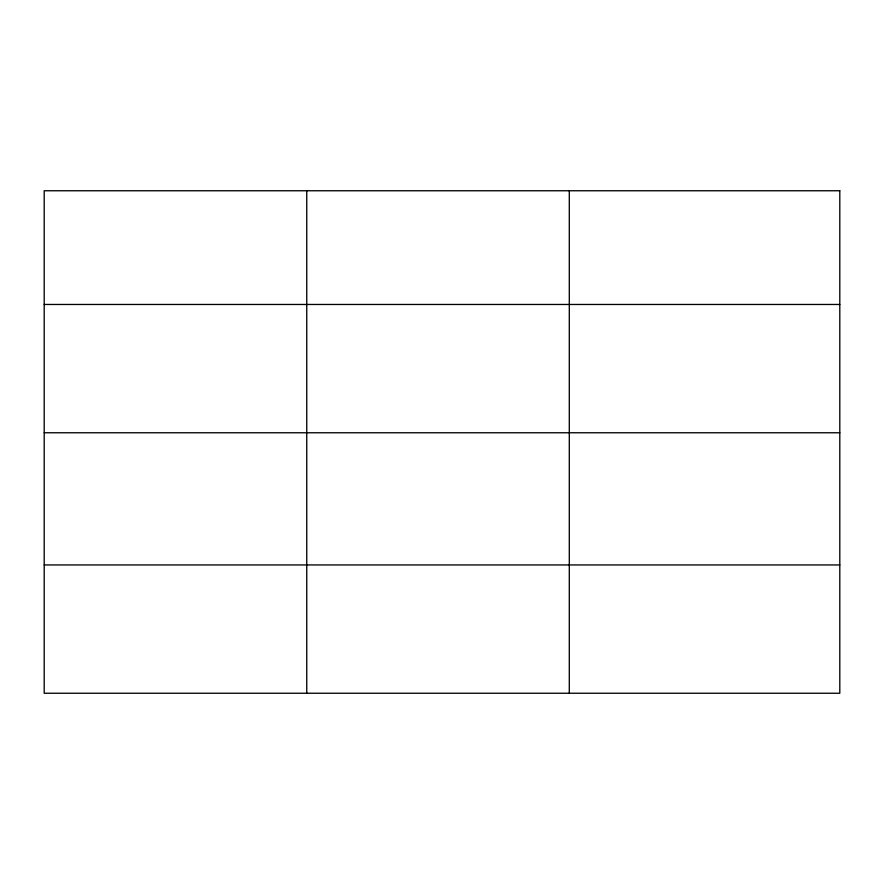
<?xml version="1.0" encoding="UTF-8"?>
<svg xmlns="http://www.w3.org/2000/svg" width="884" height="884" viewBox="0 0 884 884"><rect width="100%" height="100%" fill="white"/><g stroke="black" fill="none" stroke-linecap="round" stroke-linejoin="round"><path stroke-width="1.33" d="M44.2 304.461L839.8 304.461M44.2 432.762L839.8 432.762M44.2 564.942L839.8 564.942M569.296 190.756L569.296 693.244M306.748 190.756L306.748 693.244M839.8 190.756L44.2 190.756L44.2 693.244L839.8 693.244L839.8 190.756"/></g></svg>
